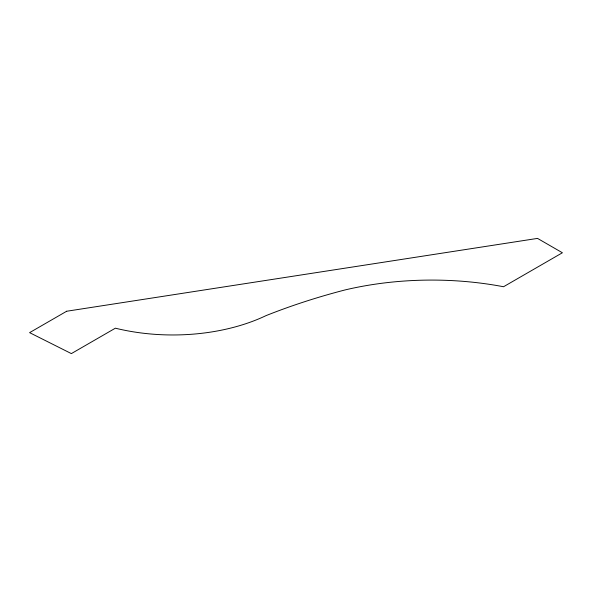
<?xml version="1.0" encoding="UTF-8"?>
<svg xmlns="http://www.w3.org/2000/svg" width="592" height="592" viewBox="0 0 592 592"><rect width="100%" height="100%" fill="white"/><g stroke="black" fill="none" stroke-linecap="round" stroke-linejoin="round"><path stroke-width="0.89" d="M66.667 311.244L29.6 332.645L71.358 353.602L115.381 328.183A146.372 84.508 0 0 0 265.949 315.662A496.51 286.661 0 0 1 345.166 289.91A228.897 132.149 0 0 1 503.54 286.743L562.4 252.762L537.521 238.398L66.667 311.244"/></g></svg>
